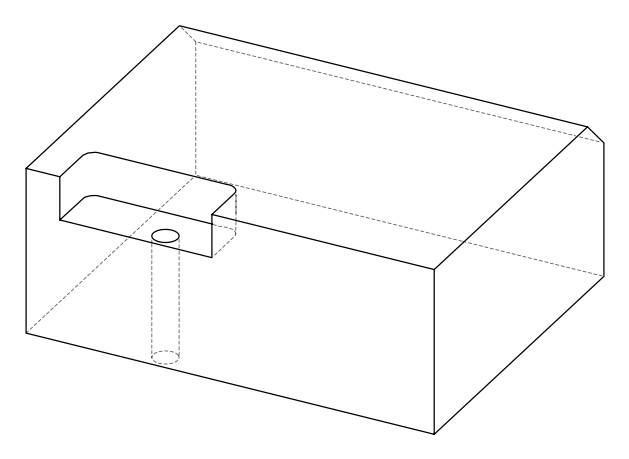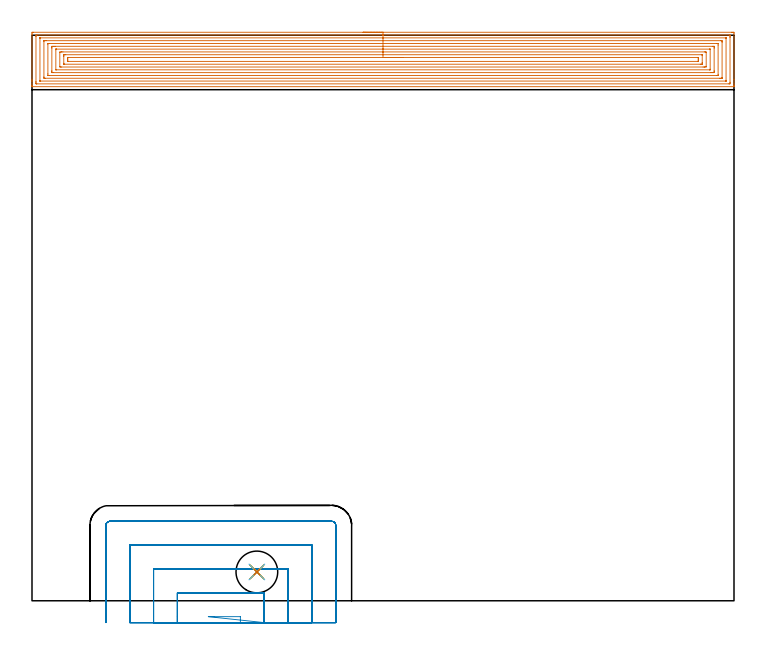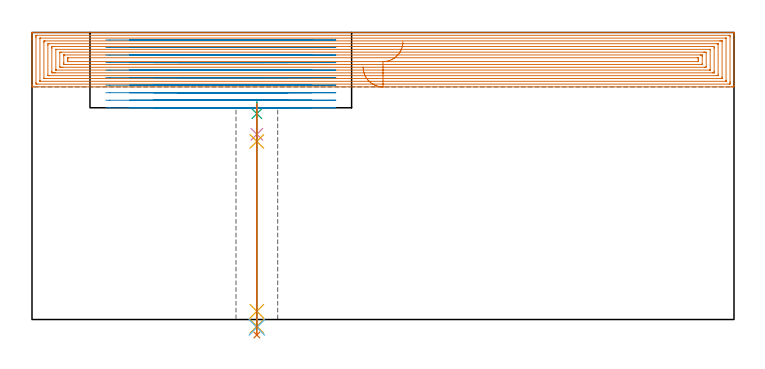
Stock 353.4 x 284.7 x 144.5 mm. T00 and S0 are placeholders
(PLAN: 7 operations, 6 tool changes, 52.1 min)
(1 AREA_MILL | FG_CHAMFER_SURFACE | UGT0205_001 | 28.69 min | 132658 mm3)
(2 MILL_SLOT | SLOT_PARTIAL_RECTANGULAR | NXT0201_012 | Follow Part, ap 4, ae 75% | 21.85 min | 237994 mm3)
(3 SPOT_DRILL | STEP1HOLE | NXT0321_9005460120000 | 0.06 min | 181 mm3)
(4 DRILL_BLIND_HOLE_INTO_CENTER | STEP1HOLE | UGT0301_205 | 0.07 min | 596 mm3)
(5 GUN_DRILL_THROUGH_HOLE | STEP1HOLE | UGT0307_005 | 0.53 min | 5097 mm3)
(6 DRILL_TO_ENLARGE_THROUGH_HOLE | STEP1HOLE | NXT0301_102 | 0.46 min | 9340 mm3)
(7 DRILL_TO_ENLARGE_THROUGH_HOLE_1 | STEP1HOLE | UGT0301_051 | 0.47 min | 21657 mm3)
(TOOL UGT0205_001 | Chamfer Mill 20 x 3 x 45 deg. | D20 FL50 Z2)
(TOOL NXT0201_012 | ENDMILL 16mm [2P460-1600-NA 1630] | D16 FL38 Z6)
(TOOL NXT0321_9005460120000 | NC Spot Drill, 142deg, 12mm, Carbide, Uncoated | D12 PA142 FL30 Z2)
(TOOL UGT0301_205 | Twist Drill 8.9 mm | D8.9 PA118 FL78 Z2)
(TOOL UGT0307_005 | Gun Drill 8.3 mm | D8.3 PA130 FL24 Z1)
(TOOL NXT0301_102 | Carbide Drill 13.5mm [860.1-1350-108A1-MM 2214] | D13.5 PA140 FL123 Z2)
(TOOL UGT0301_051 | Twist Drill 21 mm | D21 PA118 FL145 Z2)
(OP 1 AREA_MILL)
G17 G21 G94 G90
T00 M6
G54
G17 G0 G90 X166.7 Y286.2 S1061 M3
G43 Z154.5 H0
Z127.1
G94 G1 X166.738 Z126.228 F250.
X166.852 Z125.363
X167.041 Z124.512
X167.303 Z123.68
X167.637 Z122.874
X168.04 Z122.1
X168.508 Z121.364
X169.04 Z120.672
X169.629 Z120.029
X170.272 Z119.44
X170.964 Z118.908
X171.7 Z118.44
X172.474 Z118.037
X173.28 Z117.703
X174.112 Z117.441
X174.964 Z117.252
X175.828 Z117.138
X176.7 Z117.1
X352.306
X352.776 Y286.199 Z117.101
X353.241 Y286.195 Z117.103
X353.391 Y286.192 Z117.106
X353.4 Y285.736 Z117.562
Y262.528 Z140.768
Y260.147 Z143.148
Y259.447 Z143.853
Y259.168 Z144.131
Y258.809 Z144.481
X353.393 Y258.803 Z144.488
X353.223 Y258.8 Z144.5
X0.177
X0.007 Y258.803 Z144.488
X0. Y258.809 Z144.481
Y259.168 Z144.131
Y259.447 Z143.852
Y260.147 Z143.148
Y261.379 Z141.918
Y261.912 Z141.383
Y262.528 Z140.768
Y285.12 Z118.178
X0.005 Y285.736 Z117.562
X0.009 Y286.192 Z117.106
X0.159 Y286.195 Z117.103
X0.624 Y286.2 Z117.1
X176.7
Y284.786 Z118.514
X350.988 Y284.785 Z118.515
X351.058
X351.368 Y284.779 Z118.521
X351.39 Y284.678 Z118.622
X351.397 Y284.45 Z118.85
X351.399 Y283.971 Z119.329
X351.4 Y283.564 Z119.736
X351.399 Y261.029 Z142.271
X351.398 Y260.625 Z142.675
X351.39 Y260.223 Z143.077
X350.988 Y260.216 Z143.084
X350.919 Y260.215 Z143.085
X2.412
X2.342
X2.032 Y260.221 Z143.079
X2.01 Y260.322 Z142.978
X2.003 Y260.55 Z142.75
X2.001 Y261.029 Z142.271
X2. Y261.435 Z141.865
X2.001 Y283.971 Z119.329
X2.002 Y284.375 Z118.925
X2.01 Y284.777 Z118.523
X2.412 Y284.785 Z118.516
X2.481 Z118.515
X176.7 Y284.786 Z118.514
Y283.372 Z119.928
X349.201 Y283.371 Z119.929
X349.296 Y283.37 Z119.93
X349.372 Y283.367 Z119.933
X349.388 Y283.365 Z119.935
X349.391 Y283.341 Z119.959
X349.395 Y283.285 Z120.015
X349.399 Y283.089 Z120.211
Y261.912 Z141.388
X349.398 Y261.717 Z141.583
X349.392 Y261.65 Z141.65
X349.388 Y261.634 Z141.666
X349.378 Y261.633 Z141.667
X349.344 Y261.631 Z141.669
X349.201 Y261.629 Z141.671
X4.199
X4.104 Y261.63 Z141.67
X4.028 Y261.633 Z141.667
X4.012 Y261.635 Z141.665
X4.009 Y261.659 Z141.641
X4.005 Y261.715 Z141.585
X4.001 Y261.912 Z141.388
Y283.089 Z120.211
X4.002 Y283.283 Z120.017
X4.008 Y283.35 Z119.95
X4.012 Y283.366 Z119.934
X4.022 Y283.367 Z119.933
X4.056 Y283.369 Z119.931
X4.199 Y283.371 Z119.929
X176.7 Y283.372 Z119.928
Y281.957 Z121.343
X346.772
X347.267 Y281.953 Z121.347
X347.376 Y281.951 Z121.349
X347.39 Y281.76 Z121.54
X347.4 Y281.337 Z121.963
Y281.324 Z121.976
X347.399 Y263.242 Z140.058
X347.398 Y263.133 Z140.167
X347.394 Y263.079 Z140.221
X347.391 Y263.056 Z140.244
X347.373 Y263.05 Z140.25
X347.158 Y263.046 Z140.254
X346.519 Y263.043 Z140.257
X346.267
X6.628
X6.133 Y263.048 Z140.253
X6.024 Y263.049 Z140.251
X6.01 Y263.24 Z140.06
X6. Y263.663 Z139.637
Y281.758 Z121.542
X6.002 Y281.867 Z121.433
X6.006 Y281.921 Z121.379
X6.009 Y281.944 Z121.356
X6.027 Y281.95 Z121.35
X6.242 Y281.954 Z121.346
X6.881 Y281.957 Z121.343
X7.133
X176.7
Y280.543 Z122.757
X344.732
X344.835 Y280.542 Z122.758
X345.041 Y280.538 Z122.762
X345.39 Y280.529 Z122.771
X345.393 Y280.441 Z122.859
X345.4 Y279.782 Z123.518
X345.399 Y264.782 Z138.518
X345.395 Y264.559 Z138.741
X345.39 Y264.478 Z138.822
X345.384 Y264.464 Z138.836
X345.281 Y264.46 Z138.84
X345.144 Y264.458 Z138.842
X344.938 Y264.457 Z138.843
X344.835
X8.668
X8.565 Y264.458 Z138.842
X8.359 Y264.462 Z138.838
X8.01 Y264.471 Z138.829
X8.008 Y264.559 Z138.741
X8.001 Y265.218 Z138.082
Y280.218 Z123.082
X8.005 Y280.441 Z122.859
X8.01 Y280.522 Z122.778
X8.016 Y280.536 Z122.764
X8.119 Y280.54 Z122.76
X8.256 Y280.542 Z122.758
X8.462 Y280.543 Z122.757
X8.565
X176.7
Y279.129 Z124.171
X342.486
X342.944 Y279.128 Z124.172
X343.384 Y279.125 Z124.175
X343.39 Y279.122 Z124.178
X343.397 Y279.112 Z124.188
X343.399 Y278.677 Z124.623
X343.4 Y278.227 Z125.073
X343.399 Y266.756 Z136.544
X343.397 Y266.323 Z136.977
X343.393 Y265.881 Z137.419
X342.944 Y265.876 Z137.424
X342.507 Y265.872 Z137.428
X342.05 Y265.871 Z137.429
X341.615
X10.914
X10.456 Y265.872 Z137.428
X10.016 Y265.875 Z137.425
X10.01 Y265.878 Z137.422
X10.003 Y265.888 Z137.412
X10.001 Y266.323 Z136.977
X10. Y266.773 Z136.527
X10.001 Y278.244 Z125.056
X10.003 Y278.677 Z124.623
X10.007 Y279.12 Z124.18
X10.456 Y279.124 Z124.176
X10.893 Y279.128 Z124.172
X11.35 Y279.129 Z124.171
X11.785
X176.7
Y277.715 Z125.585
X341.157 Y277.714 Z125.586
X341.239 Y277.713 Z125.587
X341.348 Y277.708 Z125.592
X341.391 Y277.703 Z125.597
X341.395 Y277.68 Z125.62
X341.397 Y277.652 Z125.648
X341.4 Y277.554 Z125.746
X341.399 Y267.608 Z135.692
X341.397 Y267.448 Z135.852
X341.392 Y267.32 Z135.98
X341.388 Y267.29 Z136.01
X341.383 Y267.289 Z136.011
X341.36 Y267.287 Z136.013
X341.157 Y267.286 Z136.014
X341.076 Y267.285 Z136.015
X12.243 Y267.286 Z136.014
X12.161 Y267.287 Z136.013
X12.052 Y267.292 Z136.008
X12.009 Y267.297 Z136.003
X12.005 Y267.32 Z135.98
X12.003 Y267.348 Z135.952
X12.001 Y267.446 Z135.855
Y277.392 Z125.908
X12.003 Y277.552 Z125.748
X12.008 Y277.68 Z125.62
X12.012 Y277.71 Z125.59
X12.017 Y277.711 Z125.589
X12.04 Y277.713 Z125.587
X12.243 Y277.715 Z125.585
X12.324
X176.7
Y276.3 Z127.
X338.475
X339.098 Y276.298 Z127.002
X339.369 Y276.293 Z127.007
X339.397 Y276.03 Z127.27
X339.399 Y276. Z127.3
Y268.971 Z134.329
X339.398 Y268.942 Z134.358
X339.369 Y268.707 Z134.593
X338.748 Y268.701 Z134.599
X338.475 Y268.7 Z134.6
X337.856
X14.925
X14.302 Y268.702 Z134.598
X14.031 Y268.707 Z134.593
X14.003 Y268.971 Z134.329
X14.001 Y269. Z134.3
Y276.03 Z127.27
X14.002 Y276.058 Z127.242
X14.031 Y276.293 Z127.007
X14.652 Y276.299 Z127.001
X14.925 Y276.3 Z127.
X15.544 Y276.301 Z126.999
X176.7 Y276.3 Z127.
Y274.886 Z128.414
X336.952
X337.362 Y274.884 Z128.416
X337.384 Y274.882 Z128.418
X337.39 Y274.88 Z128.42
X337.394 Y274.87 Z128.43
X337.398 Y274.809 Z128.491
X337.399 Y274.688 Z128.612
X337.4 Y274.444 Z128.856
Y270.915 Z132.385
X337.399 Y270.735 Z132.565
X337.397 Y270.384 Z132.916
X337.393 Y270.208 Z133.092
X337.39 Y270.126 Z133.174
X337.311 Y270.12 Z133.18
X336.688 Y270.115 Z133.185
X336.423 Y270.114 Z133.186
X16.448
X16.038 Y270.116 Z133.184
X16.016 Y270.118 Z133.182
X16.01 Y270.12 Z133.18
X16.006 Y270.13 Z133.17
X16.002 Y270.191 Z133.109
X16.001 Y270.312 Z132.988
X16. Y270.556 Z132.744
Y274.085 Z129.215
X16.001 Y274.265 Z129.035
X16.003 Y274.616 Z128.684
X16.007 Y274.792 Z128.508
X16.01 Y274.874 Z128.426
X16.089 Y274.88 Z128.42
X16.712 Y274.885 Z128.415
X16.977 Y274.886 Z128.414
X176.7
Y273.472 Z129.828
X334.991
X335.173 Y273.471 Z129.829
X335.294 Y273.468 Z129.832
X335.383 Y273.465 Z129.835
X335.39 Y273.451 Z129.849
X335.394 Y273.382 Z129.918
X335.399 Y272.889 Z130.411
X335.4 Y272.5 Z130.8
X335.399 Y272.007 Z131.293
X335.393 Y271.618 Z131.682
X335.39 Y271.558 Z131.742
X335.378 Y271.535 Z131.765
X335.263 Y271.532 Z131.768
X335.082 Y271.529 Z131.771
X18.409 Y271.528 Z131.772
X18.227 Y271.529 Z131.771
X18.106 Y271.532 Z131.768
X18.017 Y271.535 Z131.765
X18.01 Y271.549 Z131.751
X18.007 Y271.618 Z131.682
X18.001 Y272.111 Z131.189
X18. Y272.5 Z130.8
X18.001 Y272.993 Z130.307
X18.007 Y273.382 Z129.918
X18.01 Y273.442 Z129.858
X18.022 Y273.465 Z129.835
X18.137 Y273.468 Z129.832
X18.318 Y273.471 Z129.829
X176.7 Y273.472 Z129.828
X177.572 Z129.866
X178.436 Z129.98
X179.288 Z130.169
X180.12 Z130.431
X180.926 Z130.765
X181.7 Z131.168
X182.436 Z131.636
X183.128 Z132.167
X183.771 Z132.757
X184.36 Z133.4
X184.892 Z134.092
X185.36 Z134.828
X185.763 Z135.602
X186.097 Z136.408
X186.359 Z137.24
X186.548 Z138.091
X186.662 Z138.956
X186.7 Z139.828
G0 Z154.5
M5
M2
(OP 2 MILL_SLOT)
G17 G21 G94 G90
T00 M6
G54
G17 G0 G90 X104.9 Y-11. S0 M3
G43 Z154.5 H1
Z140.71
G94 G1 Y-8. F250.
X91.767 F500.
X88.767 F250.
X116.9 Y-11. F500.
Y-8. F250.
Y4. F500.
X73.2
Y-8.
Y-11. F250.
X128.9
Y-8.
Y16. F500.
X61.2
Y-8.
Y-11. F250.
X140.9
Y-8.
Y28. F500.
X49.2
Y-8.
Y-11. F250.
X152.9
Y-8.
Y38. F500.
G3 X150.9 Y40. R2.
G1 X39.2
G3 X37.2 Y38. R2.
G1 Y-8.
Y-11. F250.
G0 X116.9 Z136.92
G1 Y-8.
Y4. F500.
X73.2
Y-8.
Y-11. F250.
X128.9
Y-8.
Y16. F500.
X61.2
Y-8.
Y-11. F250.
X140.9
Y-8.
Y28. F500.
X49.2
Y-8.
Y-11. F250.
X152.9
Y-8.
Y38. F500.
G3 X150.9 Y40. R2.
G1 X39.2
G3 X37.2 Y38. R2.
G1 Y-8.
Y-11. F250.
G0 X116.9 Z133.13
G1 Y-8.
Y4. F500.
X73.2
Y-8.
Y-11. F250.
X128.9
Y-8.
Y16. F500.
X61.2
Y-8.
Y-11. F250.
X140.9
Y-8.
Y28. F500.
X49.2
Y-8.
Y-11. F250.
X152.9
Y-8.
Y38. F500.
G3 X150.9 Y40. R2.
G1 X39.2
G3 X37.2 Y38. R2.
G1 Y-8.
Y-11. F250.
G0 X116.9 Z129.34
G1 Y-8.
Y4. F500.
X73.2
Y-8.
Y-11. F250.
X128.9
Y-8.
Y16. F500.
X61.2
Y-8.
Y-11. F250.
X140.9
Y-8.
Y28. F500.
X49.2
Y-8.
Y-11. F250.
X152.9
Y-8.
Y38. F500.
G3 X150.9 Y40. R2.
G1 X39.2
G3 X37.2 Y38. R2.
G1 Y-8.
Y-11. F250.
G0 X116.9 Z125.55
G1 Y-8.
Y4. F500.
X73.2
Y-8.
Y-11. F250.
X128.9
Y-8.
Y16. F500.
X61.2
Y-8.
Y-11. F250.
X140.9
Y-8.
Y28. F500.
X49.2
Y-8.
Y-11. F250.
X152.9
Y-8.
Y38. F500.
G3 X150.9 Y40. R2.
G1 X39.2
G3 X37.2 Y38. R2.
G1 Y-8.
Y-11. F250.
G0 X116.9 Z121.76
G1 Y-8.
Y4. F500.
X73.2
Y-8.
Y-11. F250.
X128.9
Y-8.
Y16. F500.
X61.2
Y-8.
Y-11. F250.
X140.9
Y-8.
Y28. F500.
X49.2
Y-8.
Y-11. F250.
X152.9
Y-8.
Y38. F500.
G3 X150.9 Y40. R2.
G1 X39.2
G3 X37.2 Y38. R2.
G1 Y-8.
Y-11. F250.
G0 X116.9 Z117.97
G1 Y-8.
Y4. F500.
X73.2
Y-8.
Y-11. F250.
X128.9
Y-8.
Y16. F500.
X61.2
Y-8.
Y-11. F250.
X140.9
Y-8.
Y28. F500.
X49.2
Y-8.
Y-11. F250.
X152.9
Y-8.
Y38. F500.
G3 X150.9 Y40. R2.
G1 X39.2
G3 X37.2 Y38. R2.
G1 Y-8.
Y-11. F250.
G0 X116.9 Z114.18
G1 Y-8.
Y4. F500.
X73.2
Y-8.
Y-11. F250.
X128.9
Y-8.
Y16. F500.
X61.2
Y-8.
Y-11. F250.
X140.9
Y-8.
Y28. F500.
X49.2
Y-8.
Y-11. F250.
X152.9
Y-8.
Y38. F500.
G3 X150.9 Y40. R2.
G1 X39.2
G3 X37.2 Y38. R2.
G1 Y-8.
Y-11. F250.
G0 X116.9 Z110.39
G1 Y-8.
Y4. F500.
X73.2
Y-8.
Y-11. F250.
X128.9
Y-8.
Y16. F500.
X61.2
Y-8.
Y-11. F250.
X140.9
Y-8.
Y28. F500.
X49.2
Y-8.
Y-11. F250.
X152.9
Y-8.
Y38. F500.
G3 X150.9 Y40. R2.
G1 X39.2
G3 X37.2 Y38. R2.
G1 Y-8.
Y-11. F250.
G0 X116.9 Z106.6
G1 Y-8.
Y4. F500.
X73.2
Y-8.
Y-11. F250.
X128.9
Y-8.
Y16. F500.
X61.2
Y-8.
Y-11. F250.
X140.9
Y-8.
Y28. F500.
X49.2
Y-8.
Y-11. F250.
X152.9
Y-8.
Y38. F500.
G3 X150.9 Y40. R2.
G1 X39.2
G3 X37.2 Y38. R2.
G1 Y-8.
Y-11. F250.
G0 Z154.5
M5
M2
(OP 3 SPOT_DRILL)
G17 G21 G94 G90
T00 M6
G54
G17 G0 G90 X113.2 Y14.5 S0 M3
G43 Z154.5 H0
G94 G81 G98 Z103.6 F250. R109.6
G80
M5
M2
(OP 4 DRILL_BLIND_HOLE_INTO_CENTER)
G17 G21 G94 G90
T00 M6
G54
G17 G0 G90 X113.2 Y14.5 S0 M3
G43 Z154.5 H0
G94 G81 G98 Z93.25 F250. R108.6
G80
M5
M2
(OP 5 GUN_DRILL_THROUGH_HOLE)
G17 G21 G94 G90
T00 M6
G54
G17 G0 G90 X113.2 Y14.5 M8
G43 Z154.5 H0
Z104.198
S716 M3
G94 G1 Z89.658 F125. M26
G4 X.084
Z4.15 F250.
G4 X.084
Z-3.435 F125.
G4 X.084
M5
M9
G0 Z104.198
Z154.5
M2
(OP 6 DRILL_TO_ENLARGE_THROUGH_HOLE)
G17 G21 G94 G90
T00 M6
G54
G17 G0 G90 X113.2 Y14.5 S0 M3
G43 Z154.5 H1
G94 G73 G98 Z-3.957 F250. Q12.284 R108.6
G80
M5
M2
(OP 7 DRILL_TO_ENLARGE_THROUGH_HOLE_1)
G17 G21 G94 G90
T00 M6
G54
G17 G0 G90 X113.2 Y14.5 S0 M3
G43 Z154.5 H0
G94 G73 G98 Z-7.809 F250. Q19.068 R108.6
G80
M5
M2
